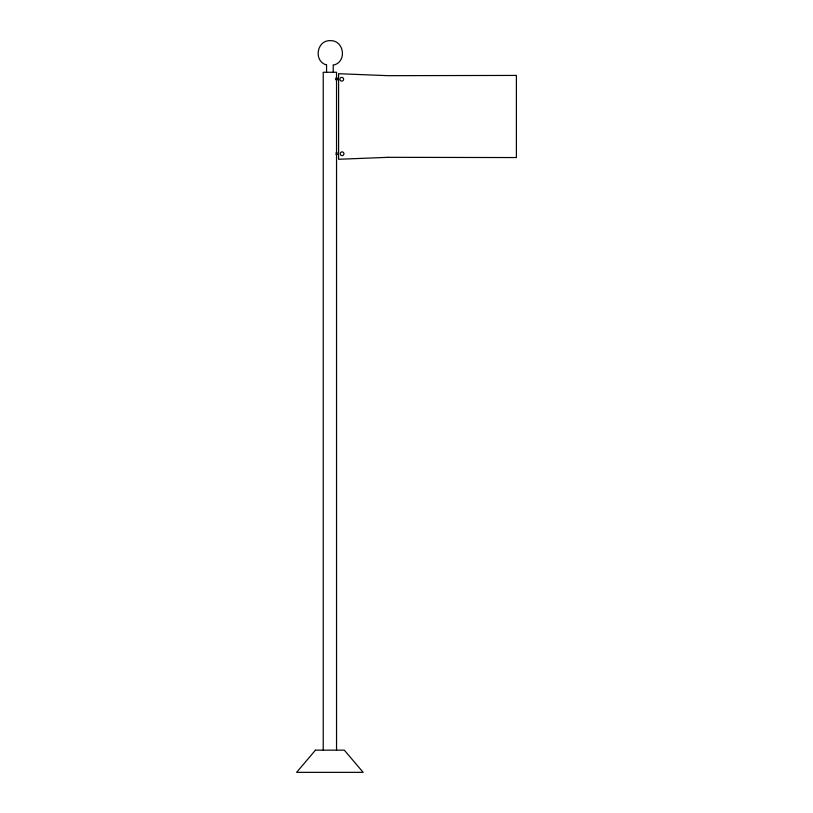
<?xml version="1.0" encoding="UTF-8"?>
<svg xmlns="http://www.w3.org/2000/svg" width="813" height="813" viewBox="0 0 813 813"><rect width="100%" height="100%" fill="white"/><g stroke="black" fill="none" stroke-linecap="round" stroke-linejoin="round"><path stroke-width="1.22" d="M334.143 64.928C347.253 61.239 343.909 40.101 330.291 40.65C316.684 40.101 313.33 61.239 326.45 64.928M335.474 78.261L338.299 78.261M335.474 79.654L338.299 79.654M335.86 152.946L337.324 152.946M335.86 154.338L337.324 154.338M336.541 750.155L336.541 72.266L323.228 72.266L323.228 750.155M333.218 64.776L333.218 72.266M326.562 64.776L326.562 72.266M340.291 153.22A1.87 1.87 0 0 1 343.188 152.234A1.87 1.87 0 0 1 343.127 155.293A1.87 1.87 0 0 1 340.271 154.185M340.159 78.282A1.87 1.87 0 0 1 343.218 78.068A1.87 1.87 0 0 1 342.364 81.015A1.87 1.87 0 0 1 339.885 79.207M315.464 750.155L296.603 772.35L363.167 772.35L344.306 750.155L315.464 750.155M388.035 157.326L338.594 159.277L338.594 73.709L388.035 75.67L516.397 75.426L516.397 157.559L388.035 157.326"/></g></svg>
